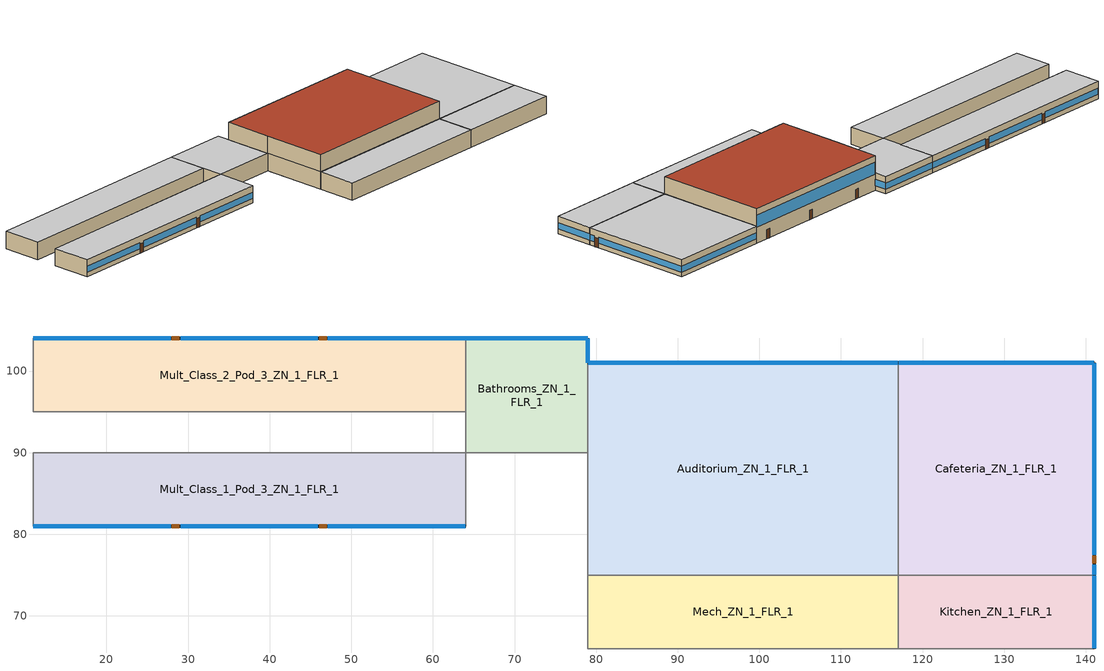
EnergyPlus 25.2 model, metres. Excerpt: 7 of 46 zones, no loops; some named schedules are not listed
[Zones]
Mult_Class_1_Pod_3_ZN_1_FLR_1
 floor ground (Mult_Class_1_Pod_3_ZN_1_FLR_1_Floor_Ffactor): 11,90 64,90 64,81 11,81 z0
 wall outside (nonres_ext_wall_grd): 11,81 64,81 z0:4
 wall to Main_Corridor_ZN_1_FLR_1 (int_wall): 64,81 64,90 z0:4
 wall to Corridor_Pod_3_ZN_1_FLR_1 (int_wall): 64,90 11,90 z0:4
 wall to Corner_Class_1_Pod_3_ZN_1_FLR_1 (int_wall): 11,90 11,81 z0:4
 window (NonresWindow_U_0.369_SHGC_0.357): 11.05,81 27.87,81 / 29.09,81 45.91,81 / 47.13,81 63.95,81 z1.03:2.5
 door (Swinging Door_con): 28.01,81 28.93,81 / 46.08,81 47,81 z0:2.13
 ceiling to Mult_Class_1_Pod_3_ZN_1_FLR_2 (int_slab_ceiling): 11,81 64,81 64,90 11,90 z4
Mult_Class_2_Pod_3_ZN_1_FLR_1
 floor ground (Mult_Class_2_Pod_3_ZN_1_FLR_1_Floor_Ffactor): 11,104 64,104 64,95 11,95 z0
 wall outside (nonres_ext_wall_grd): 64,104 11,104 z0:4
 wall to Corridor_Pod_3_ZN_1_FLR_1 (int_wall): 11,95 64,95 z0:4
 wall to Bathrooms_ZN_1_FLR_1 (int_wall): 64,95 64,104 z0:4
 wall to Corner_Class_2_Pod_3_ZN_1_FLR_1 (int_wall): 11,104 11,95 z0:4
 window (NonresWindow_U_0.369_SHGC_0.357): 63.95,104 47.13,104 / 27.87,104 11.05,104 / 45.91,104 29.09,104 z1.03:2.5
 door (Swinging Door_con): 46.96,104 46.05,104 / 28.94,104 28.02,104 z0:2.13
 ceiling to Mult_Class_2_Pod_3_ZN_1_FLR_2 (int_slab_ceiling): 11,95 64,95 64,104 11,104 z4
Bathrooms_ZN_1_FLR_1
 floor ground (Bathrooms_ZN_1_FLR_1_Floor_Ffactor): 64,104 79,104 79,90 64,90 z0
 wall outside (nonres_ext_wall_grd): 79,101 79,104 64,104 z0:4
 wall to Main_Corridor_ZN_1_FLR_1 (int_wall): 64,90 79,90 z0:4
 wall to Auditorium_ZN_1_FLR_1 (int_wall): 79,90 79,101 z0:4
 wall to Corridor_Pod_3_ZN_1_FLR_1 (int_wall): 64,95 64,90 z0:4
 window (NonresWindow_U_0.369_SHGC_0.357): 79,101.05 79,103.95 z1.1:2.55; 78.95,104 64.05,104 z1.1:2.51
 ceiling to Bathrooms_ZN_1_FLR_2 (int_slab_ceiling): 64,90 79,90 79,104 64,104 z4
Auditorium_ZN_1_FLR_1
 floor ground (Auditorium_ZN_1_FLR_1_Floor_Ffactor): 79,101 117,101 117,75 79,75 z0
 wall outside (nonres_ext_wall_grd): 117,101 79,101 z0:8
 wall to Mech_ZN_1_FLR_1 (int_wall): 79,75 117,75 z0:4
 wall to Cafeteria_ZN_1_FLR_1 (int_wall): 117,75 117,101 z0:4
 wall to Main_Corridor_ZN_1_FLR_1 (int_wall): 79,90 79,75 z0:4
 wall to Mech_ZN_1_FLR_2 (int_wall): 79,75 117,75 z4:8
 wall to LIBRARY_MEDIA_CENTER_ZN_1_FLR_2 (int_wall): 117,75 117,101 z4:8
 wall to Main_Corridor_ZN_1_FLR_2 (int_wall): 79,90 79,75 z4:8
 wall to Bathrooms_ZN_1_FLR_2 (int_wall): 79,101 79,90 z4:8
 window (NonresWindow_U_0.369_SHGC_0.357): 116.95,101 79.05,101 z3.7:6.5
 door (Swinging Door_con): 113.7,101 112.78,101 / 100,101 99.09,101 / 85.25,101 84.33,101 z0:2.13
 roof outside (nonres_roof): 79,75 117,75 117,101 79,101 z8
Kitchen_ZN_1_FLR_1
 floor ground (Kitchen_ZN_1_FLR_1_Floor_Ffactor): 117,75 141,75 141,66 117,66 z0
 wall outside (nonres_ext_wall_grd): 141,66 141,75 z0:4
 wall to Aux_Gym_ZN_1_FLR_1 (int_wall): 117,66 141,66 z0:4
 wall to Cafeteria_ZN_1_FLR_1 (int_wall): 141,75 117,75 z0:4
 wall to Mech_ZN_1_FLR_1 (int_wall): 117,75 117,66 z0:4
 window (NonresWindow_U_0.369_SHGC_0.357): 141,66.05 141,74.95 z1.1:2.52
 ceiling to LIBRARY_MEDIA_CENTER_ZN_1_FLR_2 (int_slab_ceiling): 117,66 141,66 141,75 117,75 z4
Cafeteria_ZN_1_FLR_1
 floor ground (Cafeteria_ZN_1_FLR_1_Floor_Ffactor): 117,101 141,101 141,75 117,75 z0
 wall outside (nonres_ext_wall_grd): 141,75 141,101 117,101 z0:4
 window (NonresWindow_U_0.369_SHGC_0.357): 141,77.49 141,100.95 / 141,75.05 141,76.27 z1.03:2.51; 140.95,101 117.05,101 z1.1:2.51
 door (Swinging Door_con): 141,76.45 141,77.36 z0:2.13
 ceiling to LIBRARY_MEDIA_CENTER_ZN_1_FLR_2 (int_slab_ceiling): 117,75 141,75 141,101 117,101 z4
Mech_ZN_1_FLR_1
 floor adiabatic (Mech_ZN_1_FLR_1_Floor_Ffactor): 79,75 117,75 117,66 79,66 z0
 wall to Gym_ZN_1_FLR_1 (int_wall): 79,66 117,66 z0:4
 wall to Main_Corridor_ZN_1_FLR_1 (int_wall): 79,75 79,66 z0:4
 ceiling to Mech_ZN_1_FLR_2 (int_slab_ceiling): 79,66 117,66 117,75 79,75 z4
[Building]
SchoolSecondary: North Axis=0; Terrain=City; Loads Convergence Tolerance Value=0.04; Temperature Convergence Tolerance Value=0.2; Solar Distribution=FullInteriorAndExterior; Maximum Number of Warmup Days=50; Minimum Number of Warmup Days=6
[Site:Location]
Albuquerque.Intl.Sunport_NM_USA WMO=723650: Latitude=35.04; Longitude=-106.62; Time Zone=-7; Elevation=1620
[SizingPeriod:DesignDay] Day of Month=21; DryBulb Temperature Range Modifier Type=DefaultMultipliers; Humidity Condition Type=Wetbulb; Barometric Pressure=83318; Rain Indicator=No; Snow Indicator=No; Daylight Saving Time Indicator=No
Name | Month | Day Type | Maximum DryBulb Temperature | Daily DryBulb Temperature Range | Wetbulb or DewPoint at Maximum DryBulb | Wind Speed | Wind Direction | Solar Model Indicator | Sky Clearness | ASHRAE Clear Sky Optical Depth for Beam Irradiance taub | ASHRAE Clear Sky Optical Depth for Diffuse Irradiance taud
Albuquerque.Intl.Sunport_NM_USA Ann Htg 99.6% Condns DB | 12 | WinterDesignDay | -7.9 | 0 | -7.9 | 3.2 | 0 | ASHRAEClearSky | 0
Albuquerque.Intl.Sunport_NM_USA Ann Clg .4% Condns DB=>MWB | 7 | SummerDesignDay | 35.1 | 13.5 | 15.7 | 4.4 | 220 | ASHRAETau |  | 0.463 | 1.887
[Site:GroundTemperature:FCfactorMethod]
January Ground Temperature=13.7; February Ground Temperature=7; March Ground Temperature=2.1; April Ground Temperature=2.6; May Ground Temperature=4.3; June Ground Temperature=8.8; July Ground Temperature=13.9; August Ground Temperature=17.8; September Ground Temperature=23.2; October Ground Temperature=25.6; November Ground Temperature=24.1; December Ground Temperature=20.5
[Site:WaterMainsTemperature]
Calculation Method=CORRELATION; Annual Average Outdoor Air Temperature=13.6333; Maximum Difference In Monthly Average Outdoor Air Temperatures=23.5
[Material]
Name | Roughness | Thickness | Conductivity | Density | Specific Heat | Thermal Absorptance | Solar Absorptance | Visible Absorptance
Std Wood 6inch | MediumSmooth | 0.15 | 0.12 | 540 | 1210 | 0.9 | 0.7 | 0.7
F07 25mm stucco | Smooth | 0.0254 | 0.72 | 1856 | 840 | 0.9 | 0.7 | 0.7
F08 Metal surface | Smooth | 0.0008 | 45.28 | 7824 | 500
F13 Built-up roofing | Rough | 0.0095 | 0.16 | 1120 | 1460 | 0.9 | 0.77
G01 13mm gypsum board | Smooth | 0.0127 | 0.16 | 800 | 1090 | 0.9 | 0.7 | 0.5
G01 16mm gypsum board | MediumSmooth | 0.0159 | 0.16 | 800 | 1090
100mm Normalweight concrete floor | MediumRough | 0.1016 | 2.31 | 2322 | 832
[Material:NoMass] Thermal Absorptance=0.9; Solar Absorptance=0.7
Name | Roughness | Thermal Resistance | Visible Absorptance
Opaque Door panel_con | MediumRough | 0.475973 | 0.7
CP02 CARPET PAD | VeryRough | 0.21648 | 0.8
Nonres_Roof_Insulation | MediumSmooth | 5.30668 | 0.7
Nonres_Exterior_Wall_Insulation_grd | MediumSmooth | 1.34659 | 0.7
[WindowMaterial:SimpleGlazingSystem]
Nonres Window Glazing Layer: UFactor=2.09528; Solar Heat Gain Coefficient=0.357; Visible Transmittance=0.3927
[Construction]
Swinging Door_con: Opaque Door panel_con
InteriorFurnishings: Std Wood 6inch
int_wall: G01 13mm gypsum board, G01 13mm gypsum board
int_slab_ceiling: CP02 CARPET PAD, 100mm Normalweight concrete floor
nonres_roof: F13 Built-up roofing, Nonres_Roof_Insulation, F08 Metal surface
nonres_ext_wall_grd: F07 25mm stucco, G01 16mm gypsum board, Nonres_Exterior_Wall_Insulation_grd, G01 16mm gypsum board
NonresWindow_U_0.369_SHGC_0.357: Nonres Window Glazing Layer
[Construction:FfactorGroundFloor] FFactor=0.90012
Name | Area | PerimeterExposed
Mult_Class_1_Pod_3_ZN_1_FLR_1_Floor_Ffactor; Mult_Class_2_Pod_3_ZN_1_FLR_1_Floor_Ffactor | 477 | 53
Bathrooms_ZN_1_FLR_1_Floor_Ffactor | 210 | 18
Auditorium_ZN_1_FLR_1_Floor_Ffactor | 988 | 38
Kitchen_ZN_1_FLR_1_Floor_Ffactor | 216 | 9
Cafeteria_ZN_1_FLR_1_Floor_Ffactor | 624 | 50
Mech_ZN_1_FLR_1_Floor_Ffactor | 342 | 0
[Zone] Type=1; Multiplier=1; Ceiling Height=4; Floor Area=autocalculate; Part of Total Floor Area=Yes
Name | Volume
Mult_Class_1_Pod_3_ZN_1_FLR_1; Mult_Class_2_Pod_3_ZN_1_FLR_1 | 1908
Bathrooms_ZN_1_FLR_1 | 840
Auditorium_ZN_1_FLR_1 | 7904
Kitchen_ZN_1_FLR_1 | 864
Cafeteria_ZN_1_FLR_1 | 2496
Mech_ZN_1_FLR_1 | 1368
[InternalMass] Construction=InteriorFurnishings
Name | Zone or ZoneList | Surface Area
Mult_Class_1_Pod_3_ZN_1_FLR_1_InternalMass_1 | Mult_Class_1_Pod_3_ZN_1_FLR_1 | 954
Mult_Class_2_Pod_3_ZN_1_FLR_1_InternalMass_1 | Mult_Class_2_Pod_3_ZN_1_FLR_1 | 954
Bathrooms_ZN_1_FLR_1_InternalMass_1 | Bathrooms_ZN_1_FLR_1 | 420
Auditorium_ZN_1_FLR_1_InternalMass_1 | Auditorium_ZN_1_FLR_1 | 1976
Kitchen_ZN_1_FLR_1_InternalMass_1 | Kitchen_ZN_1_FLR_1 | 432
Cafeteria_ZN_1_FLR_1_InternalMass_1 | Cafeteria_ZN_1_FLR_1 | 1248
Mech_ZN_1_FLR_1_InternalMass_1 | Mech_ZN_1_FLR_1 | 684
[People] Fraction Radiant=0.3; Sensible Heat Fraction=AUTOCALCULATE; Activity Level Schedule=ACTIVITY_SCH; Enable ASHRAE 55 Comfort Warnings=No; Mean Radiant Temperature Calculation Type=EnclosureAveraged; Work Efficiency Schedule=WORK_EFF_SCH; Clothing Insulation Calculation Method=ClothingInsulationSchedule; Clothing Insulation Schedule=CLOTHING_SCH; Air Velocity Schedule=AIR_VELO_SCH; Thermal Comfort Model 1 Type=FANGER
Name | Zone or ZoneList or Space or SpaceList | Number of People Schedule | Number of People Calculation Method | Floor Area per Person | Number of People
Mult_Class_1_Pod_3_ZN_1_FLR_1 | Mult_Class_1_Pod_3_ZN_1_FLR_1 | BLDG_OCC_SCH | Area/Person | 2.654
Mult_Class_2_Pod_3_ZN_1_FLR_1 | Mult_Class_2_Pod_3_ZN_1_FLR_1 | BLDG_OCC_SCH | Area/Person | 2.654
Bathrooms_ZN_1_FLR_1 | Bathrooms_ZN_1_FLR_1 | BLDG_OCC_SCH | People |  | 11.304
Auditorium_ZN_1_FLR_1 | Auditorium_ZN_1_FLR_1 | BLDG_OCC_SCH_Auditorium | Area/Person | 0.619
Kitchen_ZN_1_FLR_1 | Kitchen_ZN_1_FLR_1 | BLDG_OCC_SCH | People |  | 46.504
Cafeteria_ZN_1_FLR_1 | Cafeteria_ZN_1_FLR_1 | BLDG_OCC_SCH_Cafeteria | Area/Person | 0.929
Mech_ZN_1_FLR_1 | Mech_ZN_1_FLR_1 | BLDG_OCC_SCH | People |  | 5.552
[Lights] Design Level Calculation Method=Watts/Area; Return Air Fraction=0; Fraction Radiant=0.37; Fraction Visible=0.2; Fraction Replaceable=1; EndUse Subcategory=LightsWired; Return Air Fraction Calculated from Plenum Temperature=No
Name | Zone or ZoneList or Space or SpaceList | Schedule | Watts per Floor Area
Mult_Class_1_Pod_3_ZN_1_FLR_1_Lights | Mult_Class_1_Pod_3_ZN_1_FLR_1 | ltg_sch_classroom | 7.42257
Mult_Class_2_Pod_3_ZN_1_FLR_1_Lights | Mult_Class_2_Pod_3_ZN_1_FLR_1 | ltg_sch_classroom | 7.42257
Bathrooms_ZN_1_FLR_1_Lights | Bathrooms_ZN_1_FLR_1 | ltg_sch_bath | 7.168761
Auditorium_ZN_1_FLR_1_Lights | Auditorium_ZN_1_FLR_1 | ltg_sch_auditorium | 5.521878
Kitchen_ZN_1_FLR_1_Lights | Kitchen_ZN_1_FLR_1 | ltg_sch_kitchen | 11.5281
Cafeteria_ZN_1_FLR_1_Lights | Cafeteria_ZN_1_FLR_1 | ltg_sch_cafeteria | 3.4875
Mech_ZN_1_FLR_1_Lights | Mech_ZN_1_FLR_1 | ltg_sch_mechanical | 6.878133
[ElectricEquipment] Design Level Calculation Method=EquipmentLevel
Name | Zone or ZoneList or Space or SpaceList | Schedule | Design Level | Fraction Latent | Fraction Radiant | Fraction Lost | EndUse Subcategory
Mult_Class_1_Pod_3_ZN_1_FLR_1_PlugMisc_Equip | Mult_Class_1_Pod_3_ZN_1_FLR_1 | BLDG_EQUIP_SCH | 4770 | 0 | 0.5 | 0 | MiscPlug
Mult_Class_2_Pod_3_ZN_1_FLR_1_PlugMisc_Equip | Mult_Class_2_Pod_3_ZN_1_FLR_1 | BLDG_EQUIP_SCH | 4770 | 0 | 0.5 | 0 | MiscPlug
Bathrooms_ZN_1_FLR_1_PlugMisc_Equip | Bathrooms_ZN_1_FLR_1 | BLDG_EQUIP_SCH | 840 | 0 | 0.5 | 0 | MiscPlug
Auditorium_ZN_1_FLR_1_PlugMisc_Equip | Auditorium_ZN_1_FLR_1 | BLDG_EQUIP_SCH | 4940 | 0 | 0.5 | 0 | MiscPlug
Kitchen_ZN_1_FLR_1_MiscElec_Equip | Kitchen_ZN_1_FLR_1 | KITCHEN_ELEC_EQUIP_SCH | 47995.2 | 0.25 | 0.3 | 0.2 | Cooking
Kitchen_ZN_1_FLR_1_Reach-in-Freezer | Kitchen_ZN_1_FLR_1 | Always_on | 555 | 0 | 0.25 | 0 | ReachInFreezer
Kitchen_ZN_1_FLR_1_Reach-in-Refrigerator | Kitchen_ZN_1_FLR_1 | Always_on | 313.3 | 0 | 0.25 | 0 | ReachInRefrigerator
Cafeteria_ZN_1_FLR_1_PlugMisc_Equip | Cafeteria_ZN_1_FLR_1 | KITCHEN_ELEC_EQUIP_SCH | 48004.32 | 0 | 0.5 | 0 | Cooking
Mech_ZN_1_FLR_1_PlugMisc_Equip | Mech_ZN_1_FLR_1 | BLDG_EQUIP_SCH | 1368 | 0 | 0.5 | 0 | MiscPlug
Mech_ZN_1_FLR_1_Elevators_Equip | Mech_ZN_1_FLR_1 | BLDG_ELEVATORS | 11793.19 | 0 | 0.5 | 0 | ElevatorLift
Mech_ZN_1_FLR_1_Elevators_Lights_Fan | Mech_ZN_1_FLR_1 | ELEV_LIGHT_FAN_SCH_ADD_DF | 105.31 | 0 | 0.5 | 0 | ElevatorLightsFan
[GasEquipment]
Kitchen_ZN_1_FLR_1_MiscGas_Equip: Zone or ZoneList or Space or SpaceList=Kitchen_ZN_1_FLR_1; Schedule=KITCHEN_GAS_EQUIP_SCH; Design Level Calculation Method=EquipmentLevel; Design Level=362577.6; Fraction Latent=0.1; Fraction Radiant=0.2; Fraction Lost=0.7; EndUse Subcategory=Cooking
[ZoneInfiltration:DesignFlowRate] Schedule=INFIL_SCH_PNNL; Design Flow Rate Calculation Method=Flow/ExteriorWallArea; Flow Rate per Exterior Surface Area=0.000569572; Constant Term Coefficient=0; Temperature Term Coefficient=0; Velocity Term Coefficient=0.224; Velocity Squared Term Coefficient=0
Name | Zone or ZoneList or Space or SpaceList
Mult_Class_1_Pod_3_ZN_1_FLR_1_Infiltration | Mult_Class_1_Pod_3_ZN_1_FLR_1
Mult_Class_2_Pod_3_ZN_1_FLR_1_Infiltration | Mult_Class_2_Pod_3_ZN_1_FLR_1
Bathrooms_ZN_1_FLR_1_Infiltration | Bathrooms_ZN_1_FLR_1
Auditorium_ZN_1_FLR_1_Infiltration | Auditorium_ZN_1_FLR_1
Kitchen_ZN_1_FLR_1_Infiltration | Kitchen_ZN_1_FLR_1
Cafeteria_ZN_1_FLR_1_Infiltration | Cafeteria_ZN_1_FLR_1
[Exterior:Lights] Control Option=AstronomicalClock; EndUse Subcategory=General
Name | Schedule | Design Level
Exterior_Lights_a | Exterior_lighting_schedule_a | 453.7
Exterior_Lights_b | Exterior_lighting_schedule_b_2016 | 2195.85
Exterior_Lights_c | Exterior_lighting_schedule_c_2016 | 2015.29
[ZoneControl:Thermostat] Control Type Schedule=ThermostatSetpoint:DualSetpoint; Control 1=Htg-SetP-Sch
Name | Zone or ZoneList | Control 2
Thermostat_Mult_Class_1_Pod_3_ZN_1_FLR_1 | Mult_Class_1_Pod_3_ZN_1_FLR_1
Thermostat_Mult_Class_2_Pod_3_ZN_1_FLR_1 | Mult_Class_2_Pod_3_ZN_1_FLR_1
Thermostat_Bathrooms_ZN_1_FLR_1 | Bathrooms_ZN_1_FLR_1 | Bathrooms_ZN_1_FLR_1 Dual Setpoint Thermostat
[WaterHeater:Mixed]
SWH Booster E Water Heater: Tank Volume=0.0227125; Setpoint Temperature Schedule=Booster Water Setpoint Temp Schedule; Deadband Temperature Difference=2; Maximum Temperature Limit=82.2222; Heater Control Type=Cycle; Heater Maximum Capacity=14000; Heater Minimum Capacity=0; Heater Fuel Type=Electricity; Heater Thermal Efficiency=1; Off Cycle Parasitic Fuel Type=Electricity; Off Cycle Parasitic Heat Fraction to Tank=0; Ambient Temperature Indicator=Zone; Ambient Temperature Zone=KITCHEN_ZN_1_FLR_1; Off Cycle Loss Coefficient to Ambient Temperature=1.59105; On Cycle Loss Coefficient to Ambient Temperature=1.59105; Peak Use Flow Rate=0.00149607; Use Flow Rate Fraction Schedule=BLDG_SWH_SCH; Cold Water Supply Temperature Schedule=Booster Water Inlet Temp Schedule
[SCHEDULE:COMPACT]
ltg_sch_classroom: Through: 6/30, For: SummerDesignDay, Until: 24:00, 1, For: WinterDesignDay, Until: 24:00, 0, For: Weekdays, Until: 7:00, 0.12012, Until: 21:00, 0.60975, Until: 24:00, 0.12012, For: Saturday, Until: 24:00, 0.12012, For: AllOtherDays, Until: 24:00, 0.12012, Through: 9/1, For: SummerDesignDay, Until: 24:00, 1, For: WinterDesignDay, Until: 24:00, 0, For: Weekdays, Until: 8:00, 0.12012, Until: 20:00, 0.33875, Until: 24:00, 0.12012, For: Saturday, Until: 24:00, 0.12012, For: AllOtherDays, Until: 24:00, 0.12012, Through: 12/31, For: SummerDesignDay, Until: 24:00, 1, For: WinterDesignDay, Until: 24:00, 0, For: Weekdays, Until: 7:00, 0.12012, Until: 21:00, 0.60975, Until: 24:00, 0.12012, For: Saturday, Until: 24:00, 0.12012, For: AllOtherDays, Until: 24:00, 0.12012
ltg_sch_bath: Through: 6/30, For: SummerDesignDay, Until: 24:00, 1, For: WinterDesignDay, Until: 24:00, 0, For: Weekdays, Until: 7:00, 0.09752, Until: 21:00, 0.495, Until: 24:00, 0.09752, For: Saturday, Until: 24:00, 0.09752, For: AllOtherDays, Until: 24:00, 0.09752, Through: 9/1, For: SummerDesignDay, Until: 24:00, 1, For: WinterDesignDay, Until: 24:00, 0, For: Weekdays, Until: 8:00, 0.09752, Until: 20:00, 0.275, Until: 24:00, 0.09752, For: Saturday, Until: 24:00, 0.09752, For: AllOtherDays, Until: 24:00, 0.09752, Through: 12/31, For: SummerDesignDay, Until: 24:00, 1, For: WinterDesignDay, Until: 24:00, 0, For: Weekdays, Until: 7:00, 0.09752, Until: 21:00, 0.495, Until: 24:00, 0.09752, For: Saturday, Until: 24:00, 0.09752, For: AllOtherDays, Until: 24:00, 0.09752
ltg_sch_auditorium; ltg_sch_kitchen; ltg_sch_cafeteria; ltg_sch_mechanical: Through: 6/30, For: SummerDesignDay, Until: 24:00, 1, For: WinterDesignDay, Until: 24:00, 0, For: Weekdays, Until: 7:00, 0.1773, Until: 21:00, 0.9, Until: 24:00, 0.1773, For: Saturday, Until: 24:00, 0.1773, For: AllOtherDays, Until: 24:00, 0.1773, Through: 9/1, For: SummerDesignDay, Until: 24:00, 1, For: WinterDesignDay, Until: 24:00, 0, For: Weekdays, Until: 8:00, 0.1773, Until: 20:00, 0.5, Until: 24:00, 0.1773, For: Saturday, Until: 24:00, 0.1773, For: AllOtherDays, Until: 24:00, 0.1773, Through: 12/31, For: SummerDesignDay, Until: 24:00, 1, For: WinterDesignDay, Until: 24:00, 0, For: Weekdays, Until: 7:00, 0.1773, Until: 21:00, 0.9, Until: 24:00, 0.1773, For: Saturday, Until: 24:00, 0.1773, For: AllOtherDays, Until: 24:00, 0.1773
[Schedule:Compact]
BLDG_EQUIP_SCH: Through: 6/30, For: SummerDesignDay, Until: 08:00, 0.35, Until: 17:00, 0.95, Until: 24:00, 0.35, For: WinterDesignDay, Until: 24:00, 0.35, For: Weekdays, Until: 08:00, 0.295624, Until: 17:00, 0.90367, Until: 21:00, 0.332931, Until: 24:00, 0.295624, For: WeekEnds Holidays AllOtherDays, Until: 24:00, 0.295624, Through: 9/1, For: SummerDesignDay, Until: 24:00, 0.90367, For: WinterDesignDay, Until: 24:00, 0.25, For: Weekdays, Until: 08:00, 0.21116, Until: 17:00, 0.475616, Until: 21:00, 0.237808, Until: 24:00, 0.21116, For: WeekEnds Holidays AllOtherDays, Until: 24:00, 0.21116, Through: 12/31, For: SummerDesignDay, Until: 08:00, 0.35, Until: 17:00, 0.95, Until: 24:00, 0.35, For: WinterDesignDay, Until: 24:00, 0.35, For: Weekdays, Until: 08:00, 0.295624, Until: 17:00, 0.90367, Until: 21:00, 0.332931, Until: 24:00, 0.295624, For: WeekEnds Holidays AllOtherDays, Until: 24:00, 0.295624
BLDG_OCC_SCH: Through: 6/15, For: Weekdays, Until: 08:00, 0, Until: 16:00, 0.95, Until: 21:00, 0.15, Until: 24:00, 0, For: SummerDesignDay, Until: 08:00, 1e-09, Until: 16:00, 0.95, Until: 21:00, 0.15, Until: 24:00, 1e-09, For: WeekEnds WinterDesignDay Holidays AllOtherDays, Until: 24:00, 0, Through: 9/15, For: Weekdays, Until: 08:00, 0, Until: 16:00, 0.15, Until: 21:00, 0.15, Until: 24:00, 0, For: SummerDesignDay, Until: 24:00, 0.95, For: WeekEnds WinterDesignDay Holidays AllOtherDays, Until: 24:00, 0, Through: 12/31, For: Weekdays, Until: 08:00, 0, Until: 16:00, 0.95, Until: 21:00, 0.15, Until: 24:00, 0, For: SummerDesignDay, Until: 08:00, 1e-09, Until: 16:00, 0.95, Until: 21:00, 0.15, Until: 24:00, 1e-09, For: WeekEnds WinterDesignDay Holidays AllOtherDays, Until: 24:00, 0
BLDG_OCC_SCH_Auditorium: Through: 6/30, For: Weekdays, Until: 08:00, 0, Until: 15:00, 0.25, Until: 20:00, 0.95, Until: 24:00, 0, For: SummerDesignDay, Until: 08:00, 1e-09, Until: 15:00, 0.25, Until: 20:00, 0.95, Until: 24:00, 1e-09, For: WeekEnds WinterDesignDay Holidays AllOtherDays, Until: 24:00, 0, Through: 9/1, For: Weekdays, Until: 08:00, 0, Until: 17:00, 0.15, Until: 19:00, 0.35, Until: 24:00, 0, For: SummerDesignDay, Until: 24:00, 0.95, For: WeekEnds WinterDesignDay Holidays AllOtherDays, Until: 24:00, 0, Through: 12/31, For: Weekdays, Until: 08:00, 0, Until: 15:00, 0.25, Until: 20:00, 0.95, Until: 24:00, 0, For: SummerDesignDay, Until: 08:00, 1e-09, Until: 15:00, 0.25, Until: 20:00, 0.95, Until: 24:00, 1e-09, For: WeekEnds WinterDesignDay Holidays AllOtherDays, Until: 24:00, 0
BLDG_OCC_SCH_Cafeteria: Through: 6/30, For: Weekdays, Until: 09:00, 0, Until: 15:00, 0.95, Until: 20:00, 0.35, Until: 24:00, 0, For: SummerDesignDay, Until: 09:00, 1e-09, Until: 15:00, 0.95, Until: 20:00, 0.35, Until: 24:00, 1e-09, For: WeekEnds WinterDesignDay Holidays AllOtherDays, Until: 24:00, 0, Through: 9/1, For: Weekdays, Until: 09:00, 0, Until: 17:00, 0.15, Until: 19:00, 0.35, Until: 24:00, 0, For: SummerDesignDay, Until: 24:00, 0.95, For: WeekEnds WinterDesignDay Holidays AllOtherDays, Until: 24:00, 0, Through: 12/31, For: Weekdays, Until: 09:00, 0, Until: 15:00, 0.95, Until: 20:00, 0.35, Until: 24:00, 0, For: SummerDesignDay, Until: 09:00, 1e-09, Until: 15:00, 0.95, Until: 20:00, 0.35, Until: 24:00, 1e-09, For: WeekEnds WinterDesignDay Holidays AllOtherDays, Until: 24:00, 0
WORK_EFF_SCH: Through: 12/31, For: AllDays, Until: 24:00, 0
AIR_VELO_SCH: Through: 12/31, For: AllDays, Until: 24:00, 0.2
CLOTHING_SCH: Through: 04/30, For: AllDays, Until: 24:00, 1.1, Through: 09/30, For: AllDays, Until: 24:00, 0.6, Through: 12/31, For: AllDays, Until: 24:00, 1.1
ACTIVITY_SCH: Through: 12/31, For: AllDays, Until: 24:00, 120
